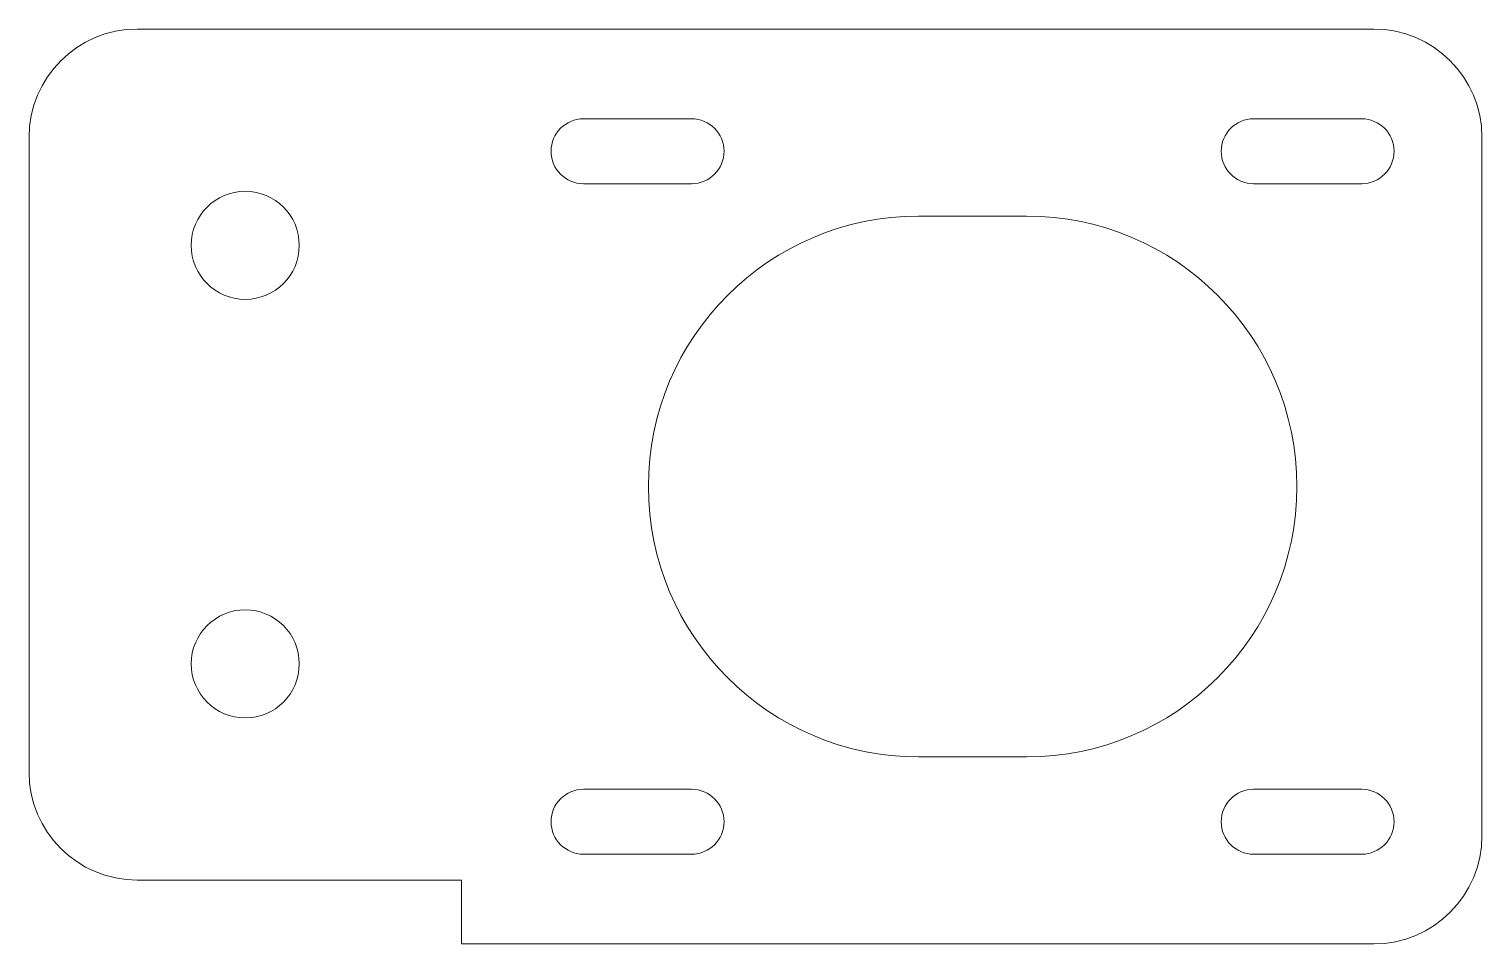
# Model space of a CAD drawing. Header units: millimetres. Extents: x -71 to -3.8, y -402.9 to -360.6.
import ezdxf

# ---------------------------------------------------------------- set-up
doc = ezdxf.new("R2010")
doc.units = ezdxf.units.MM

msp = doc.modelspace()

# ---------------------------------------------------------------- linework, layer by layer
at = {"color": 7, "linetype": 'Continuous', "lineweight": 15}
for p, q in [((-8.775, -360.65), (-65.988, -360.65)), ((-40.338, -364.8), (-45.338, -364.8)), ((-9.338, -364.8), (-14.338, -364.8)), ((-70.988, -365.65), (-70.988, -395)), ((-3.775, -397.95), (-3.775, -365.65)), ((-45.338, -367.8), (-40.338, -367.8)), ((-14.338, -367.8), (-9.338, -367.8)), ((-24.838, -369.3), (-29.838, -369.3)), ((-29.838, -394.3), (-24.838, -394.3)), ((-40.338, -395.8), (-45.338, -395.8)), ((-9.338, -395.8), (-14.338, -395.8)), ((-45.338, -398.8), (-40.338, -398.8)), ((-14.338, -398.8), (-9.338, -398.8)), ((-65.988, -400), (-50.988, -400)), ((-50.988, -400), (-50.988, -402.95)), ((-50.988, -402.95), (-8.775, -402.95))]:
    msp.add_line(p, q, dxfattribs=at)
for centre in [(-60.988, -370.65), (-60.988, -390)]:
    msp.add_circle(centre, 2.5, dxfattribs=at)
for centre, radius, start, end in [((-65.988, -365.65), 5, 90, 180), ((-8.775, -365.65), 5, 0, 90), ((-45.338, -366.3), 1.5, 90, 270), ((-40.338, -366.3), 1.5, 270, 90), ((-14.338, -366.3), 1.5, 90, 270), ((-9.338, -366.3), 1.5, 270, 90), ((-29.838, -381.8), 12.5, 90, 270), ((-24.838, -381.8), 12.5, 270, 90), ((-65.988, -395), 5, 180, 270), ((-45.338, -397.3), 1.5, 90, 270), ((-40.338, -397.3), 1.5, 270, 90), ((-14.338, -397.3), 1.5, 90, 270), ((-9.338, -397.3), 1.5, 270, 90), ((-8.775, -397.95), 5, 270, 0)]:
    msp.add_arc(centre, radius, start, end, dxfattribs=at)

doc.saveas('drawing.dxf')
